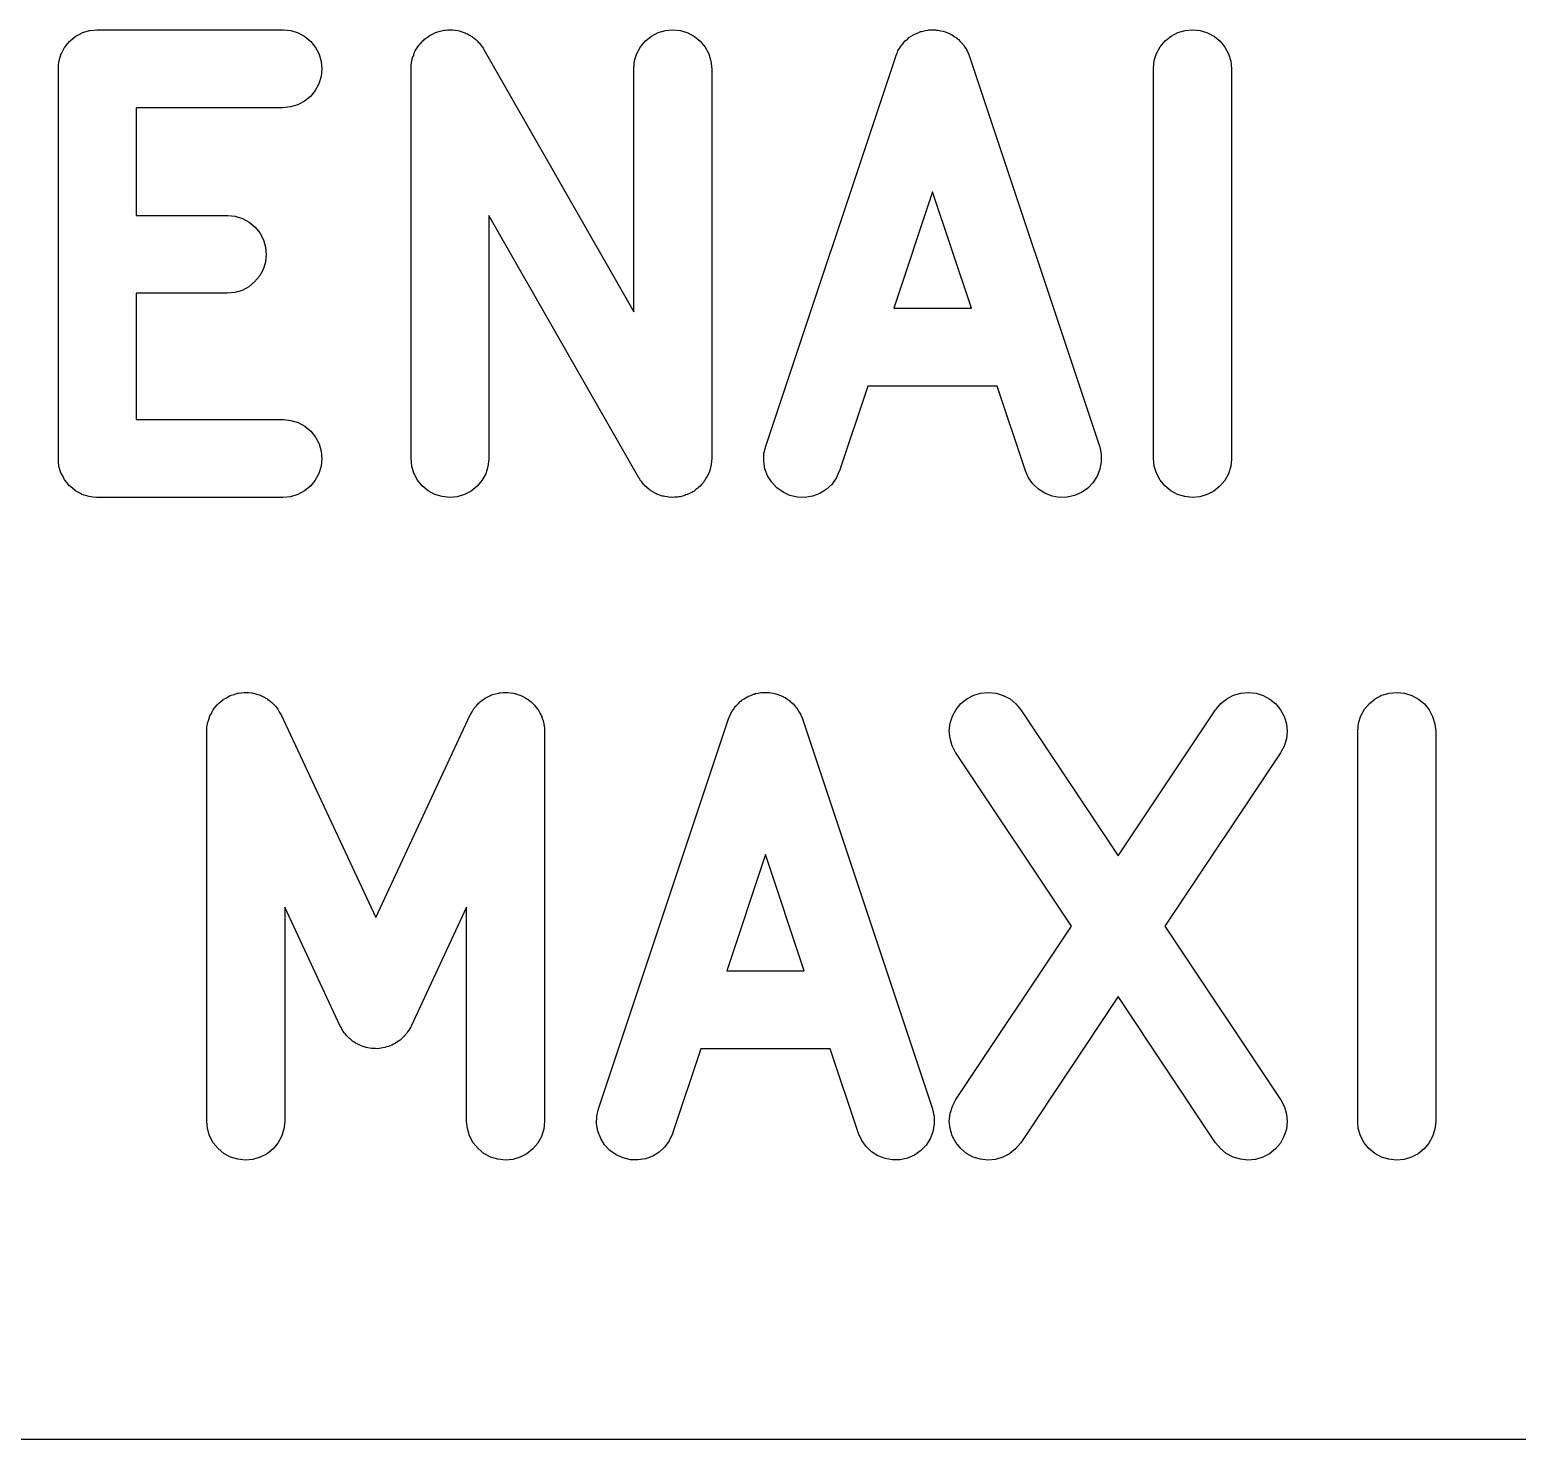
# Model space of a CAD drawing. Extents: x 102 to 177, y -151 to -48.
# Drawn here: x 153.67 to 159.39, y -59.06 to -53.64 of the extents above; entities that cross this region are included whole.
import ezdxf

# ---------------------------------------------------------------- set-up
doc = ezdxf.new("R2010")
doc.units = 0
doc.layers.add('BLACK', color=7, linetype='CONTINUOUS')

msp = doc.modelspace()

# ---------------------------------------------------------------- linework, layer by layer
at = {"layer": 'BLACK', "linetype": 'CONTINUOUS'}
for p, q in [((153.814, -53.693), (153.823, -53.6821)), ((153.823, -53.6818), (153.824, -53.6814)), ((153.823, -53.6821), (153.823, -53.6818)), ((153.824, -53.6814), (153.835, -53.6725)), ((153.835, -53.6725), (153.846, -53.6636)), ((153.846, -53.6631), (153.859, -53.6565)), ((153.846, -53.6634), (153.846, -53.6631)), ((153.846, -53.6636), (153.846, -53.6634)), ((153.859, -53.6565), (153.871, -53.6499)), ((153.871, -53.6499), (153.872, -53.6497)), ((153.872, -53.6495), (153.886, -53.6455)), ((153.872, -53.6497), (153.872, -53.6495)), ((153.886, -53.6455), (153.899, -53.6414)), ((153.899, -53.6414), (153.9, -53.6414)), ((153.9, -53.6412), (153.915, -53.6399)), ((153.9, -53.6414), (153.9, -53.6412)), ((153.915, -53.6399), (153.929, -53.6386)), ((153.929, -53.6386), (154.643, -53.6386)), ((154.643, -53.6386), (154.645, -53.6386)), ((154.645, -53.6386), (154.674, -53.6418)), ((154.674, -53.6418), (154.702, -53.6507)), ((154.702, -53.6507), (154.728, -53.6648)), ((154.728, -53.6648), (154.75, -53.6836)), ((154.75, -53.6836), (154.768, -53.7064)), ((155.175, -53.6888), (155.181, -53.6814)), ((155.181, -53.6814), (155.185, -53.6782)), ((155.185, -53.6782), (155.188, -53.6746)), ((155.188, -53.6746), (155.196, -53.6691)), ((155.196, -53.6691), (155.204, -53.6631)), ((155.204, -53.6631), (155.208, -53.6607)), ((155.208, -53.6607), (155.212, -53.6578)), ((155.212, -53.6578), (155.221, -53.654)), ((155.221, -53.654), (155.23, -53.6495)), ((155.23, -53.6495), (155.234, -53.6481)), ((155.234, -53.6481), (155.239, -53.646)), ((155.239, -53.646), (155.248, -53.6439)), ((155.248, -53.6439), (155.258, -53.6412)), ((155.258, -53.6412), (155.263, -53.6408)), ((155.263, -53.6408), (155.268, -53.6397)), ((155.268, -53.6397), (155.277, -53.6394)), ((155.277, -53.6394), (155.287, -53.6386)), ((155.287, -53.6386), (155.292, -53.6391)), ((155.292, -53.6391), (155.297, -53.639)), ((155.297, -53.639), (155.306, -53.6406)), ((155.306, -53.6406), (155.316, -53.6416)), ((155.316, -53.6416), (155.321, -53.6431)), ((155.321, -53.6431), (155.326, -53.644)), ((155.326, -53.644), (155.335, -53.6475)), ((155.335, -53.6475), (155.344, -53.6503)), ((155.344, -53.6503), (155.348, -53.6527)), ((155.348, -53.6527), (155.353, -53.6545)), ((155.353, -53.6545), (155.361, -53.6596)), ((155.361, -53.6596), (155.37, -53.6642)), ((155.37, -53.6642), (155.373, -53.6674)), ((155.373, -53.6674), (155.378, -53.6701)), ((155.378, -53.6701), (155.385, -53.6767)), ((155.385, -53.6767), (155.392, -53.6829)), ((155.392, -53.6829), (155.395, -53.6868)), ((156.019, -53.7038), (156.038, -53.6814)), ((156.038, -53.6814), (156.061, -53.6631)), ((156.061, -53.6631), (156.087, -53.6495)), ((156.087, -53.6495), (156.115, -53.6412)), ((156.115, -53.6412), (156.144, -53.6386)), ((156.144, -53.6386), (156.173, -53.6416)), ((156.173, -53.6416), (156.201, -53.6503)), ((156.201, -53.6503), (156.227, -53.6642)), ((156.227, -53.6642), (156.249, -53.6829)), ((156.249, -53.6829), (156.268, -53.7056)), ((157.031, -53.6889), (157.038, -53.6819)), ((157.038, -53.6819), (157.046, -53.6744)), ((157.046, -53.6744), (157.049, -53.6719)), ((157.049, -53.6719), (157.052, -53.669)), ((157.052, -53.669), (157.061, -53.6636)), ((157.061, -53.6636), (157.07, -53.6577)), ((157.07, -53.6577), (157.074, -53.656)), ((157.074, -53.656), (157.077, -53.6537)), ((157.077, -53.6537), (157.087, -53.6501)), ((157.087, -53.6501), (157.096, -53.6459)), ((157.096, -53.6459), (157.101, -53.645)), ((157.101, -53.645), (157.105, -53.6435)), ((157.105, -53.6435), (157.115, -53.6419)), ((157.115, -53.6419), (157.125, -53.6396)), ((157.125, -53.6396), (157.129, -53.6395)), ((157.129, -53.6395), (157.134, -53.6389)), ((157.134, -53.6389), (157.144, -53.6392)), ((157.144, -53.6392), (157.154, -53.639)), ((157.154, -53.639), (157.158, -53.6397)), ((157.158, -53.6397), (157.163, -53.6399)), ((157.163, -53.6399), (157.173, -53.6423)), ((157.173, -53.6423), (157.183, -53.6441)), ((157.183, -53.6441), (157.187, -53.6456)), ((157.187, -53.6456), (157.191, -53.6466)), ((157.191, -53.6466), (157.201, -53.6509)), ((157.201, -53.6509), (157.21, -53.6546)), ((157.21, -53.6546), (157.214, -53.6569)), ((157.214, -53.6569), (157.218, -53.6587)), ((157.218, -53.6587), (157.226, -53.6648)), ((157.226, -53.6648), (157.235, -53.6703)), ((157.235, -53.6703), (157.238, -53.6733)), ((157.238, -53.6733), (157.242, -53.6758)), ((157.242, -53.6758), (157.249, -53.6833)), ((157.249, -53.6833), (157.256, -53.6905)), ((158.019, -53.7038), (158.038, -53.6814)), ((158.038, -53.6814), (158.061, -53.6631)), ((158.061, -53.6631), (158.087, -53.6495)), ((158.087, -53.6495), (158.115, -53.6412)), ((158.115, -53.6412), (158.144, -53.6386)), ((158.144, -53.6386), (158.173, -53.6416)), ((158.173, -53.6416), (158.201, -53.6503)), ((158.201, -53.6503), (158.227, -53.6642)), ((158.227, -53.6642), (158.249, -53.6829)), ((158.249, -53.6829), (158.268, -53.7056)), ((153.786, -53.7439), (153.79, -53.7304)), ((153.79, -53.7304), (153.791, -53.73)), ((153.791, -53.7295), (153.797, -53.7171)), ((153.791, -53.73), (153.791, -53.7295)), ((153.797, -53.7171), (153.804, -53.7047)), ((153.804, -53.7047), (153.805, -53.7043)), ((153.805, -53.7038), (153.814, -53.693)), ((153.805, -53.7043), (153.805, -53.7038)), ((154.768, -53.7064), (154.782, -53.7324)), ((154.782, -53.7324), (154.79, -53.7605)), ((155.141, -53.7476), (155.145, -53.7386)), ((155.145, -53.7386), (155.148, -53.7295)), ((155.148, -53.7295), (155.15, -53.7251)), ((155.15, -53.7251), (155.152, -53.7203)), ((155.152, -53.7203), (155.157, -53.7122)), ((155.157, -53.7122), (155.162, -53.7038)), ((155.162, -53.7038), (155.165, -53.7)), ((155.165, -53.7), (155.168, -53.6957)), ((155.168, -53.6957), (155.175, -53.6888)), ((155.395, -53.6868), (155.399, -53.6903)), ((155.399, -53.6903), (155.405, -53.6981)), ((155.405, -53.6981), (155.411, -53.7056)), ((155.411, -53.7056), (155.413, -53.71)), ((155.413, -53.71), (155.416, -53.7141)), ((155.416, -53.7141), (155.993, -54.7237)), ((155.996, -53.7574), (156.005, -53.7295)), ((156.005, -53.7295), (156.019, -53.7038)), ((156.268, -53.7056), (156.282, -53.7314)), ((156.282, -53.7314), (156.29, -53.7594)), ((156.501, -55.2411), (157.001, -53.7411)), ((157.001, -53.7392), (157.006, -53.7298)), ((157.001, -53.7411), (157.001, -53.7392)), ((157.006, -53.7298), (157.009, -53.7201)), ((157.009, -53.7201), (157.012, -53.7165)), ((157.012, -53.7165), (157.014, -53.7126)), ((157.014, -53.7126), (157.02, -53.7042)), ((157.02, -53.7042), (157.025, -53.6955)), ((157.025, -53.6955), (157.028, -53.6924)), ((157.028, -53.6924), (157.031, -53.6889)), ((157.256, -53.6905), (157.259, -53.694)), ((157.259, -53.694), (157.262, -53.6971)), ((157.262, -53.6971), (157.267, -53.7059)), ((157.267, -53.7059), (157.273, -53.7144)), ((157.273, -53.7144), (157.275, -53.7183)), ((157.275, -53.7183), (157.277, -53.722)), ((157.277, -53.722), (157.281, -53.7317)), ((157.281, -53.7317), (157.285, -53.7411)), ((157.285, -53.7411), (157.785, -55.2411)), ((157.996, -53.7574), (158.005, -53.7295)), ((158.005, -53.7295), (158.019, -53.7038)), ((158.268, -53.7056), (158.282, -53.7314)), ((158.282, -53.7314), (158.29, -53.7594)), ((153.779, -53.7865), (153.78, -53.7724)), ((153.779, -53.7875), (153.779, -53.7865)), ((153.779, -53.7876), (153.779, -53.7875)), ((153.779, -53.7875), (153.779, -53.7875)), ((153.779, -53.7886), (153.779, -53.7876)), ((153.779, -55.2886), (153.779, -53.7886)), ((153.78, -53.7724), (153.782, -53.7584)), ((153.782, -53.7574), (153.786, -53.7439)), ((153.782, -53.7579), (153.782, -53.7574)), ((153.782, -53.7584), (153.782, -53.7579)), ((154.79, -53.7605), (154.793, -53.7896)), ((154.793, -53.7896), (154.79, -53.8187)), ((155.136, -53.7764), (155.138, -53.7669)), ((155.136, -53.7815), (155.136, -53.7764)), ((155.136, -53.7865), (155.136, -53.7815)), ((155.136, -53.7886), (155.136, -53.7865)), ((155.136, -55.2886), (155.136, -53.7886)), ((155.138, -53.7669), (155.139, -53.7574)), ((155.139, -53.7574), (155.141, -53.7526)), ((155.141, -53.7526), (155.141, -53.7476)), ((155.993, -53.7865), (155.996, -53.7574)), ((155.993, -53.7886), (155.993, -53.7865)), ((155.993, -54.7237), (155.993, -53.7886)), ((156.29, -53.7594), (156.293, -53.7886)), ((156.293, -53.7886), (156.293, -55.2886)), ((157.993, -53.7865), (157.996, -53.7574)), ((157.993, -53.7886), (157.993, -53.7865)), ((157.993, -55.2886), (157.993, -53.7886)), ((158.29, -53.7594), (158.293, -53.7886)), ((158.293, -53.7886), (158.293, -55.2886)), ((154.781, -53.8467), (154.767, -53.8725)), ((154.79, -53.8187), (154.781, -53.8467)), ((154.726, -53.9135), (154.7, -53.9273)), ((154.749, -53.895), (154.726, -53.9135)), ((154.767, -53.8725), (154.749, -53.895)), ((154.643, -53.9386), (154.079, -53.9386)), ((154.079, -53.9386), (154.079, -54.3529)), ((154.672, -53.9357), (154.643, -53.9386)), ((154.7, -53.9273), (154.672, -53.9357)), ((157.143, -54.2629), (156.994, -54.71)), ((157.292, -54.71), (157.143, -54.2629)), ((154.079, -54.3529), (154.429, -54.3529)), ((154.429, -54.3529), (154.431, -54.3529)), ((154.431, -54.3529), (154.46, -54.3561)), ((154.46, -54.3561), (154.488, -54.365)), ((154.488, -54.365), (154.513, -54.3791)), ((156.013, -55.363), (155.436, -54.3534)), ((155.436, -54.3534), (155.436, -55.2886)), ((154.513, -54.3791), (154.536, -54.3979)), ((154.536, -54.3979), (154.554, -54.4207)), ((154.554, -54.4207), (154.568, -54.4467)), ((154.568, -54.4467), (154.576, -54.4748)), ((154.576, -54.4748), (154.579, -54.5039)), ((154.576, -54.533), (154.567, -54.561)), ((154.579, -54.5039), (154.576, -54.533)), ((154.553, -54.5867), (154.534, -54.6093)), ((154.567, -54.561), (154.553, -54.5867)), ((154.429, -54.6529), (154.079, -54.6529)), ((154.079, -54.6529), (154.079, -55.1386)), ((154.458, -54.65), (154.429, -54.6529)), ((154.486, -54.6415), (154.458, -54.65)), ((154.512, -54.6278), (154.486, -54.6415)), ((154.534, -54.6093), (154.512, -54.6278)), ((156.994, -54.71), (157.292, -54.71)), ((156.894, -55.01), (156.785, -55.336)), ((157.392, -55.01), (156.894, -55.01)), ((157.501, -55.336), (157.392, -55.01)), ((154.079, -55.1386), (154.643, -55.1386)), ((154.643, -55.1386), (154.645, -55.1386)), ((154.645, -55.1386), (154.674, -55.1418)), ((154.674, -55.1418), (154.702, -55.1507)), ((154.702, -55.1507), (154.728, -55.1648)), ((154.728, -55.1648), (154.75, -55.1836)), ((154.75, -55.1836), (154.768, -55.2064)), ((154.768, -55.2064), (154.782, -55.2324)), ((153.78, -55.3026), (153.779, -55.2886)), ((154.782, -55.2324), (154.79, -55.2605)), ((154.79, -55.2605), (154.793, -55.2896)), ((155.139, -55.3177), (155.136, -55.2886)), ((155.436, -55.2886), (155.436, -55.2907)), ((156.293, -55.2886), (156.293, -55.2907)), ((156.493, -55.2989), (156.494, -55.2697)), ((156.494, -55.2697), (156.501, -55.2411)), ((157.785, -55.2411), (157.786, -55.2431)), ((157.786, -55.2431), (157.792, -55.2718)), ((157.792, -55.2718), (157.792, -55.301)), ((157.996, -55.3177), (157.993, -55.2886)), ((158.293, -55.2886), (158.293, -55.2907)), ((153.781, -55.3167), (153.78, -55.3026)), ((153.781, -55.3172), (153.781, -55.3167)), ((153.781, -55.3177), (153.781, -55.3172)), ((153.785, -55.3312), (153.781, -55.3177)), ((153.789, -55.3448), (153.785, -55.3312)), ((153.79, -55.3452), (153.789, -55.3448)), ((153.79, -55.3457), (153.79, -55.3452)), ((153.797, -55.3582), (153.79, -55.3457)), ((154.79, -55.3187), (154.781, -55.3467)), ((154.793, -55.2896), (154.79, -55.3187)), ((155.147, -55.3457), (155.139, -55.3177)), ((155.161, -55.3716), (155.147, -55.3457)), ((155.432, -55.3198), (155.424, -55.3477)), ((155.436, -55.2907), (155.432, -55.3198)), ((156.284, -55.3385), (156.281, -55.3477)), ((156.287, -55.3296), (156.284, -55.3385)), ((156.288, -55.3246), (156.287, -55.3296)), ((156.29, -55.3198), (156.288, -55.3246)), ((156.291, -55.3102), (156.29, -55.3198)), ((156.292, -55.3007), (156.291, -55.3102)), ((156.293, -55.2907), (156.292, -55.2957)), ((156.292, -55.2957), (156.292, -55.3007)), ((156.498, -55.3278), (156.493, -55.2989)), ((156.508, -55.3552), (156.498, -55.3278)), ((156.784, -55.338), (156.772, -55.3646)), ((156.785, -55.336), (156.784, -55.338)), ((157.512, -55.3627), (157.501, -55.336)), ((157.787, -55.3298), (157.776, -55.3571)), ((157.792, -55.301), (157.787, -55.3298)), ((158.004, -55.3457), (157.996, -55.3177)), ((158.018, -55.3716), (158.004, -55.3457)), ((158.29, -55.3198), (158.281, -55.3477)), ((158.293, -55.2907), (158.29, -55.3198)), ((153.803, -55.3707), (153.797, -55.3582)), ((153.803, -55.3711), (153.803, -55.3707)), ((153.804, -55.3716), (153.803, -55.3711)), ((153.813, -55.3825), (153.804, -55.3716)), ((153.821, -55.3935), (153.813, -55.3825)), ((153.822, -55.3939), (153.821, -55.3935)), ((153.822, -55.3943), (153.822, -55.3939)), ((153.833, -55.4033), (153.822, -55.3943)), ((153.844, -55.4123), (153.833, -55.4033)), ((154.749, -55.395), (154.726, -55.4135)), ((154.767, -55.3725), (154.749, -55.395)), ((154.781, -55.3467), (154.767, -55.3725)), ((155.179, -55.3943), (155.161, -55.3716)), ((155.202, -55.4129), (155.179, -55.3943)), ((155.391, -55.3957), (155.368, -55.4141)), ((155.409, -55.3733), (155.391, -55.3957)), ((155.424, -55.3477), (155.409, -55.3733)), ((156.016, -55.3671), (156.013, -55.363)), ((156.018, -55.3716), (156.016, -55.3671)), ((156.024, -55.379), (156.018, -55.3716)), ((156.03, -55.3869), (156.024, -55.379)), ((156.033, -55.3903), (156.03, -55.3869)), ((156.036, -55.3943), (156.033, -55.3903)), ((156.044, -55.4004), (156.036, -55.3943)), ((156.051, -55.407), (156.044, -55.4004)), ((156.24, -55.4026), (156.232, -55.4081)), ((156.244, -55.3989), (156.24, -55.4026)), ((156.248, -55.3957), (156.244, -55.3989)), ((156.254, -55.3884), (156.248, -55.3957)), ((156.261, -55.3814), (156.254, -55.3884)), ((156.263, -55.3772), (156.261, -55.3814)), ((156.267, -55.3733), (156.263, -55.3772)), ((156.271, -55.3649), (156.267, -55.3733)), ((156.276, -55.3568), (156.271, -55.3649)), ((156.278, -55.3521), (156.276, -55.3568)), ((156.281, -55.3477), (156.278, -55.3521)), ((156.524, -55.38), (156.508, -55.3552)), ((156.544, -55.4014), (156.524, -55.38)), ((156.568, -55.4184), (156.544, -55.4014)), ((156.755, -55.3882), (156.733, -55.4081)), ((156.772, -55.3646), (156.755, -55.3882)), ((157.529, -55.3867), (157.512, -55.3627)), ((157.551, -55.4068), (157.529, -55.3867)), ((157.74, -55.4027), (157.716, -55.4195)), ((157.76, -55.3817), (157.74, -55.4027)), ((157.776, -55.3571), (157.76, -55.3817)), ((158.036, -55.3943), (158.018, -55.3716)), ((158.059, -55.4129), (158.036, -55.3943)), ((158.248, -55.3957), (158.225, -55.4141)), ((158.267, -55.3733), (158.248, -55.3957)), ((158.281, -55.3477), (158.267, -55.3733)), ((153.844, -55.4126), (153.844, -55.4123)), ((153.845, -55.4129), (153.844, -55.4126)), ((153.857, -55.4196), (153.845, -55.4129)), ((153.869, -55.4264), (153.857, -55.4196)), ((153.87, -55.4266), (153.869, -55.4264)), ((153.87, -55.4268), (153.87, -55.4266)), ((153.884, -55.431), (153.87, -55.4268)), ((153.897, -55.4353), (153.884, -55.431)), ((153.898, -55.4354), (153.897, -55.4353)), ((153.898, -55.4355), (153.898, -55.4354)), ((153.912, -55.437), (153.898, -55.4355)), ((153.926, -55.4386), (153.912, -55.437)), ((153.927, -55.4386), (153.926, -55.4386)), ((153.928, -55.4386), (153.927, -55.4386)), ((153.929, -55.4386), (153.928, -55.4386)), ((153.928, -55.4386), (153.928, -55.4386)), ((154.643, -55.4386), (153.929, -55.4386)), ((154.672, -55.4357), (154.643, -55.4386)), ((154.7, -55.4273), (154.672, -55.4357)), ((154.726, -55.4135), (154.7, -55.4273)), ((155.228, -55.4268), (155.202, -55.4129)), ((155.256, -55.4355), (155.228, -55.4268)), ((155.285, -55.4386), (155.256, -55.4355)), ((155.314, -55.4359), (155.285, -55.4386)), ((155.342, -55.4276), (155.314, -55.4359)), ((155.368, -55.4141), (155.342, -55.4276)), ((156.055, -55.4097), (156.051, -55.407)), ((156.059, -55.4129), (156.055, -55.4097)), ((156.067, -55.4175), (156.059, -55.4129)), ((156.076, -55.4226), (156.067, -55.4175)), ((156.08, -55.4244), (156.076, -55.4226)), ((156.085, -55.4268), (156.08, -55.4244)), ((156.094, -55.4297), (156.085, -55.4268)), ((156.103, -55.4331), (156.094, -55.4297)), ((156.108, -55.434), (156.103, -55.4331)), ((156.113, -55.4355), (156.108, -55.434)), ((156.122, -55.4365), (156.113, -55.4355)), ((156.132, -55.4382), (156.122, -55.4365)), ((156.137, -55.438), (156.132, -55.4382)), ((156.142, -55.4386), (156.137, -55.438)), ((156.151, -55.4377), (156.142, -55.4386)), ((156.161, -55.4375), (156.151, -55.4377)), ((156.166, -55.4364), (156.161, -55.4375)), ((156.171, -55.4359), (156.166, -55.4364)), ((156.18, -55.4332), (156.171, -55.4359)), ((156.19, -55.4311), (156.18, -55.4332)), ((156.194, -55.4291), (156.19, -55.4311)), ((156.199, -55.4276), (156.194, -55.4291)), ((156.208, -55.4232), (156.199, -55.4276)), ((156.216, -55.4193), (156.208, -55.4232)), ((156.221, -55.4164), (156.216, -55.4193)), ((156.225, -55.4141), (156.221, -55.4164)), ((156.232, -55.4081), (156.225, -55.4141)), ((156.594, -55.4305), (156.568, -55.4184)), ((156.623, -55.4372), (156.594, -55.4305)), ((156.652, -55.4383), (156.623, -55.4372)), ((156.681, -55.4336), (156.652, -55.4383)), ((156.709, -55.4234), (156.681, -55.4336)), ((156.733, -55.4081), (156.709, -55.4234)), ((157.575, -55.4225), (157.551, -55.4068)), ((157.603, -55.4331), (157.575, -55.4225)), ((157.631, -55.4381), (157.603, -55.4331)), ((157.661, -55.4375), (157.631, -55.4381)), ((157.689, -55.4312), (157.661, -55.4375)), ((157.716, -55.4195), (157.689, -55.4312)), ((158.085, -55.4268), (158.059, -55.4129)), ((158.113, -55.4355), (158.085, -55.4268)), ((158.142, -55.4386), (158.113, -55.4355)), ((158.171, -55.4359), (158.142, -55.4386)), ((158.199, -55.4276), (158.171, -55.4359)), ((158.225, -55.4141), (158.199, -55.4276)), ((154.428, -56.2079), (154.438, -56.2022)), ((154.438, -56.2022), (154.441, -56.2011)), ((154.441, -56.2011), (154.444, -56.1995)), ((154.444, -56.1995), (154.455, -56.1963)), ((154.455, -56.1963), (154.465, -56.1927)), ((154.465, -56.1927), (154.469, -56.1922)), ((154.469, -56.1922), (154.472, -56.1912)), ((154.472, -56.1912), (154.483, -56.1902)), ((154.483, -56.1902), (154.494, -56.1887)), ((154.494, -56.1887), (154.498, -56.1889)), ((154.498, -56.1889), (154.501, -56.1886)), ((154.501, -56.1886), (154.512, -56.1897)), ((154.512, -56.1897), (154.523, -56.1904)), ((154.523, -56.1904), (154.527, -56.1913)), ((154.527, -56.1913), (154.53, -56.1916)), ((154.53, -56.1916), (154.541, -56.195)), ((154.541, -56.195), (154.552, -56.1978)), ((154.552, -56.1978), (154.555, -56.1993)), ((154.555, -56.1993), (154.558, -56.2003)), ((154.558, -56.2003), (154.568, -56.2056)), ((155.424, -56.2094), (155.434, -56.2047)), ((155.434, -56.2047), (155.444, -56.1995)), ((155.444, -56.1995), (155.447, -56.1985)), ((155.447, -56.1985), (155.45, -56.1971)), ((155.45, -56.1971), (155.461, -56.1944)), ((155.461, -56.1944), (155.472, -56.1912)), ((155.472, -56.1912), (155.475, -56.1909)), ((155.475, -56.1909), (155.479, -56.1901)), ((155.479, -56.1901), (155.49, -56.1896)), ((155.49, -56.1896), (155.501, -56.1886)), ((155.501, -56.1886), (155.504, -56.1889)), ((155.504, -56.1889), (155.508, -56.1888)), ((155.508, -56.1888), (155.519, -56.1905)), ((155.519, -56.1905), (155.53, -56.1916)), ((155.53, -56.1916), (155.533, -56.1927)), ((155.533, -56.1927), (155.537, -56.1932)), ((155.537, -56.1932), (155.547, -56.197)), ((155.547, -56.197), (155.558, -56.2003)), ((155.558, -56.2003), (155.561, -56.2019)), ((155.561, -56.2019), (155.564, -56.2031)), ((155.564, -56.2031), (155.574, -56.2089)), ((156.431, -56.206), (156.434, -56.2037)), ((156.434, -56.2037), (156.444, -56.2001)), ((156.444, -56.2001), (156.454, -56.1959)), ((156.454, -56.1959), (156.458, -56.195)), ((156.458, -56.195), (156.462, -56.1935)), ((156.462, -56.1935), (156.472, -56.1919)), ((156.472, -56.1919), (156.482, -56.1896)), ((156.482, -56.1896), (156.486, -56.1895)), ((156.486, -56.1895), (156.491, -56.1889)), ((156.491, -56.1889), (156.501, -56.1892)), ((156.501, -56.1892), (156.511, -56.189)), ((156.511, -56.189), (156.516, -56.1897)), ((156.516, -56.1897), (156.52, -56.1899)), ((156.52, -56.1899), (156.53, -56.1923)), ((156.53, -56.1923), (156.54, -56.1941)), ((156.54, -56.1941), (156.544, -56.1956)), ((156.544, -56.1956), (156.548, -56.1966)), ((156.548, -56.1966), (156.558, -56.2009)), ((156.558, -56.2009), (156.568, -56.2046)), ((156.568, -56.2046), (156.571, -56.2069)), ((157.275, -56.2132), (157.301, -56.1996)), ((157.301, -56.1996), (157.329, -56.1913)), ((157.329, -56.1913), (157.358, -56.1886)), ((157.358, -56.1886), (157.387, -56.1916)), ((157.387, -56.1916), (157.415, -56.2002)), ((157.415, -56.2002), (157.441, -56.2141)), ((158.275, -56.2129), (158.301, -56.1994)), ((158.301, -56.1994), (158.329, -56.1912)), ((158.329, -56.1912), (158.358, -56.1886)), ((158.358, -56.1886), (158.388, -56.1917)), ((158.388, -56.1917), (158.415, -56.2004)), ((158.415, -56.2004), (158.441, -56.2143)), ((158.846, -56.2131), (158.872, -56.1995)), ((158.872, -56.1995), (158.9, -56.1912)), ((158.9, -56.1912), (158.93, -56.1886)), ((158.93, -56.1886), (158.959, -56.1916)), ((158.959, -56.1916), (158.987, -56.2003)), ((158.987, -56.2003), (159.012, -56.2142)), ((154.368, -56.2696), (154.372, -56.2596)), ((154.372, -56.2596), (154.375, -56.2568)), ((154.375, -56.2568), (154.376, -56.2538)), ((154.376, -56.2538), (154.383, -56.2452)), ((154.383, -56.2452), (154.39, -56.2363)), ((154.39, -56.2363), (154.393, -56.234)), ((154.393, -56.234), (154.395, -56.2314)), ((154.395, -56.2314), (154.404, -56.2244)), ((154.404, -56.2244), (154.412, -56.2169)), ((154.412, -56.2169), (154.415, -56.2152)), ((154.415, -56.2152), (154.418, -56.2131)), ((154.418, -56.2131), (154.428, -56.2079)), ((154.568, -56.2056), (154.578, -56.2105)), ((154.578, -56.2105), (154.581, -56.2126)), ((154.581, -56.2126), (154.584, -56.2142)), ((154.584, -56.2142), (154.593, -56.2214)), ((154.593, -56.2214), (154.601, -56.2281)), ((154.601, -56.2281), (154.604, -56.2307)), ((154.604, -56.2307), (154.606, -56.2329)), ((154.606, -56.2329), (154.614, -56.2416)), ((154.614, -56.2416), (154.621, -56.2499)), ((154.621, -56.2499), (154.623, -56.2529)), ((154.623, -56.2529), (154.625, -56.2556)), ((154.625, -56.2556), (154.63, -56.2655)), ((155.371, -56.2637), (155.376, -56.2538)), ((155.376, -56.2538), (155.378, -56.2512)), ((155.378, -56.2512), (155.38, -56.2483)), ((155.38, -56.2483), (155.388, -56.24)), ((155.388, -56.24), (155.395, -56.2314)), ((155.395, -56.2314), (155.398, -56.2292)), ((155.398, -56.2292), (155.4, -56.2267)), ((155.4, -56.2267), (155.409, -56.2201)), ((155.409, -56.2201), (155.418, -56.2131)), ((155.418, -56.2131), (155.421, -56.2115)), ((155.421, -56.2115), (155.424, -56.2094)), ((155.574, -56.2089), (155.584, -56.2142)), ((155.584, -56.2142), (155.587, -56.2164)), ((155.587, -56.2164), (155.589, -56.2182)), ((155.589, -56.2182), (155.598, -56.2257)), ((155.598, -56.2257), (155.606, -56.2329)), ((155.606, -56.2329), (155.609, -56.2355)), ((155.609, -56.2355), (155.611, -56.2378)), ((155.611, -56.2378), (155.618, -56.2469)), ((155.618, -56.2469), (155.625, -56.2556)), ((155.625, -56.2556), (155.627, -56.2586)), ((155.627, -56.2586), (155.629, -56.2614)), ((155.629, -56.2614), (155.633, -56.2715)), ((156.371, -56.2626), (156.377, -56.2542)), ((156.377, -56.2542), (156.382, -56.2455)), ((156.382, -56.2455), (156.385, -56.2424)), ((156.385, -56.2424), (156.388, -56.2389)), ((156.388, -56.2389), (156.396, -56.2319)), ((156.396, -56.2319), (156.403, -56.2244)), ((156.403, -56.2244), (156.406, -56.2219)), ((156.406, -56.2219), (156.409, -56.219)), ((156.409, -56.219), (156.418, -56.2136)), ((156.418, -56.2136), (156.427, -56.2077)), ((156.427, -56.2077), (156.431, -56.206)), ((156.571, -56.2069), (156.575, -56.2087)), ((156.575, -56.2087), (156.584, -56.2148)), ((156.584, -56.2148), (156.592, -56.2203)), ((156.592, -56.2203), (156.595, -56.2233)), ((156.595, -56.2233), (156.599, -56.2258)), ((156.599, -56.2258), (156.606, -56.2333)), ((156.606, -56.2333), (156.613, -56.2405)), ((156.613, -56.2405), (156.616, -56.244)), ((156.616, -56.244), (156.619, -56.2471)), ((156.619, -56.2471), (156.624, -56.2559)), ((156.624, -56.2559), (156.63, -56.2644)), ((157.219, -56.2797), (157.233, -56.254)), ((157.233, -56.254), (157.252, -56.2316)), ((157.252, -56.2316), (157.275, -56.2132)), ((157.441, -56.2141), (157.463, -56.2327)), ((157.463, -56.2327), (157.482, -56.2554)), ((157.482, -56.2554), (157.857, -56.8182)), ((157.857, -56.8182), (158.232, -56.2554)), ((158.232, -56.2554), (158.234, -56.2536)), ((158.234, -56.2536), (158.252, -56.2312)), ((158.252, -56.2312), (158.275, -56.2129)), ((158.441, -56.2143), (158.464, -56.233)), ((158.464, -56.233), (158.482, -56.2558)), ((158.482, -56.2558), (158.496, -56.2816)), ((158.791, -56.2795), (158.805, -56.2538)), ((158.805, -56.2538), (158.824, -56.2314)), ((158.824, -56.2314), (158.846, -56.2131)), ((159.012, -56.2142), (159.035, -56.2329)), ((159.035, -56.2329), (159.054, -56.2556)), ((159.054, -56.2556), (159.067, -56.2814)), ((154.351, -56.3253), (154.352, -56.3141)), ((154.352, -56.3141), (154.353, -56.3108)), ((154.353, -56.3074), (154.357, -56.2967)), ((154.353, -56.3108), (154.353, -56.3074)), ((154.357, -56.2967), (154.36, -56.2858)), ((154.36, -56.2858), (154.361, -56.2827)), ((154.361, -56.2827), (154.362, -56.2795)), ((154.362, -56.2795), (154.368, -56.2696)), ((154.63, -56.2655), (154.636, -56.2751)), ((154.636, -56.2751), (155, -57.0553)), ((155, -57.0553), (155.364, -56.2751)), ((155.364, -56.2751), (155.365, -56.2732)), ((155.365, -56.2732), (155.371, -56.2637)), ((155.633, -56.2715), (155.639, -56.2814)), ((155.639, -56.2814), (155.64, -56.2847)), ((155.64, -56.2847), (155.641, -56.2878)), ((155.641, -56.2878), (155.644, -56.2987)), ((155.644, -56.2987), (155.647, -56.3094)), ((155.647, -56.3094), (155.647, -56.3129)), ((155.647, -56.3129), (155.648, -56.3162)), ((155.648, -56.3162), (155.649, -56.3274)), ((155.858, -57.7911), (156.358, -56.2911)), ((156.358, -56.2892), (156.363, -56.2798)), ((156.358, -56.2911), (156.358, -56.2892)), ((156.363, -56.2798), (156.367, -56.2701)), ((156.367, -56.2701), (156.369, -56.2665)), ((156.369, -56.2665), (156.371, -56.2626)), ((156.63, -56.2644), (156.632, -56.2683)), ((156.632, -56.2683), (156.634, -56.272)), ((156.634, -56.272), (156.638, -56.2817)), ((156.638, -56.2817), (156.642, -56.2911)), ((156.642, -56.2911), (157.142, -57.7911)), ((157.207, -56.3367), (157.21, -56.3076)), ((157.21, -56.3076), (157.219, -56.2797)), ((158.496, -56.2816), (158.504, -56.3097)), ((158.504, -56.3097), (158.507, -56.3388)), ((158.779, -56.3365), (158.782, -56.3074)), ((158.782, -56.3074), (158.791, -56.2795)), ((159.067, -56.2814), (159.076, -56.3094)), ((159.076, -56.3094), (159.079, -56.3386)), ((154.35, -56.3365), (154.351, -56.3253)), ((154.35, -56.3386), (154.35, -56.3365)), ((154.35, -57.8386), (154.35, -56.3386)), ((155.649, -56.3274), (155.65, -56.3386)), ((155.65, -56.3386), (155.65, -57.8386)), ((157.21, -56.3659), (157.207, -56.3367)), ((157.218, -56.394), (157.21, -56.3659)), ((158.504, -56.3679), (158.496, -56.3959)), ((158.507, -56.3388), (158.504, -56.3679)), ((158.779, -56.3386), (158.779, -56.3365)), ((158.779, -57.8386), (158.779, -56.3386)), ((159.079, -56.3386), (159.079, -57.8386)), ((157.231, -56.42), (157.218, -56.394)), ((157.232, -56.4218), (157.231, -56.42)), ((157.677, -57.0886), (157.232, -56.4218)), ((158.482, -56.4218), (158.037, -57.0886)), ((158.496, -56.3959), (158.482, -56.4218)), ((156.5, -56.8129), (156.351, -57.26)), ((156.649, -57.26), (156.5, -56.8129)), ((154.864, -57.4734), (154.65, -57.0147)), ((154.65, -57.0147), (154.65, -57.8386)), ((155.35, -57.0147), (155.136, -57.4734)), ((155.35, -57.8386), (155.35, -57.0147)), ((157.232, -57.7554), (157.677, -57.0886)), ((158.037, -57.0886), (158.482, -57.7554)), ((156.351, -57.26), (156.649, -57.26)), ((157.857, -57.359), (157.482, -57.9218)), ((158.232, -57.9218), (157.857, -57.359)), ((154.868, -57.4802), (154.864, -57.4734)), ((154.871, -57.4872), (154.868, -57.4802)), ((154.875, -57.4927), (154.871, -57.4872)), ((154.879, -57.4986), (154.875, -57.4927)), ((154.884, -57.5045), (154.879, -57.4986)), ((154.889, -57.5107), (154.884, -57.5045)), ((154.894, -57.5153), (154.889, -57.5107)), ((154.899, -57.5204), (154.894, -57.5153)), ((154.905, -57.5251), (154.899, -57.5204)), ((155.105, -57.5168), (155.1, -57.5219)), ((155.11, -57.5123), (155.105, -57.5168)), ((155.114, -57.506), (155.11, -57.5123)), ((155.12, -57.5003), (155.114, -57.506)), ((155.123, -57.4945), (155.12, -57.5003)), ((155.128, -57.489), (155.123, -57.4945)), ((155.131, -57.482), (155.128, -57.489)), ((155.135, -57.4753), (155.131, -57.482)), ((155.136, -57.4734), (155.135, -57.4753)), ((154.911, -57.5304), (154.905, -57.5251)), ((154.916, -57.5339), (154.911, -57.5304)), ((154.922, -57.5381), (154.916, -57.5339)), ((154.929, -57.5415), (154.922, -57.5381)), ((154.936, -57.5455), (154.929, -57.5415)), ((154.942, -57.5478), (154.936, -57.5455)), ((154.948, -57.5508), (154.942, -57.5478)), ((154.956, -57.5528), (154.948, -57.5508)), ((154.963, -57.5554), (154.956, -57.5528)), ((154.97, -57.5564), (154.963, -57.5554)), ((154.977, -57.5582), (154.97, -57.5564)), ((154.984, -57.5586), (154.977, -57.5582)), ((154.992, -57.5598), (154.984, -57.5586)), ((154.999, -57.5595), (154.992, -57.5598)), ((155.006, -57.5599), (154.999, -57.5595)), ((155.014, -57.5588), (155.006, -57.5599)), ((155.021, -57.5585), (155.014, -57.5588)), ((155.028, -57.5568), (155.021, -57.5585)), ((155.035, -57.5559), (155.028, -57.5568)), ((155.042, -57.5534), (155.035, -57.5559)), ((155.05, -57.5515), (155.042, -57.5534)), ((155.056, -57.5486), (155.05, -57.5515)), ((155.062, -57.5464), (155.056, -57.5486)), ((155.069, -57.5424), (155.062, -57.5464)), ((155.076, -57.5391), (155.069, -57.5424)), ((155.082, -57.5351), (155.076, -57.5391)), ((155.088, -57.5316), (155.082, -57.5351)), ((155.094, -57.5265), (155.088, -57.5316)), ((155.1, -57.5219), (155.094, -57.5265)), ((156.251, -57.56), (156.142, -57.886)), ((156.749, -57.56), (156.251, -57.56)), ((156.858, -57.886), (156.749, -57.56)), ((155.851, -57.8197), (155.858, -57.7911)), ((157.142, -57.7911), (157.143, -57.7931)), ((157.143, -57.7931), (157.149, -57.8218)), ((157.21, -57.8092), (157.219, -57.7812)), ((157.219, -57.7812), (157.232, -57.7554)), ((158.482, -57.7554), (158.483, -57.7571)), ((158.483, -57.7571), (158.497, -57.7831)), ((158.497, -57.7831), (158.505, -57.8113)), ((154.353, -57.8677), (154.35, -57.8386)), ((154.65, -57.8407), (154.647, -57.8698)), ((154.65, -57.8386), (154.65, -57.8407)), ((155.353, -57.8677), (155.35, -57.8386)), ((155.65, -57.8407), (155.647, -57.8698)), ((155.65, -57.8386), (155.65, -57.8407)), ((155.85, -57.8489), (155.851, -57.8197)), ((155.855, -57.8778), (155.85, -57.8489)), ((157.149, -57.851), (157.144, -57.8798)), ((157.149, -57.8218), (157.149, -57.851)), ((157.207, -57.8383), (157.21, -57.8092)), ((157.21, -57.8675), (157.207, -57.8383)), ((158.507, -57.8404), (158.504, -57.8695)), ((158.505, -57.8113), (158.507, -57.8404)), ((158.781, -57.8677), (158.779, -57.8386)), ((159.079, -57.8407), (159.075, -57.8698)), ((159.079, -57.8386), (159.079, -57.8407)), ((154.361, -57.8957), (154.353, -57.8677)), ((154.375, -57.9216), (154.361, -57.8957)), ((154.394, -57.9443), (154.375, -57.9216)), ((154.638, -57.8977), (154.624, -57.9233)), ((154.647, -57.8698), (154.638, -57.8977)), ((155.361, -57.8957), (155.353, -57.8677)), ((155.375, -57.9216), (155.361, -57.8957)), ((155.394, -57.9443), (155.375, -57.9216)), ((155.638, -57.8977), (155.624, -57.9233)), ((155.647, -57.8698), (155.638, -57.8977)), ((155.866, -57.9052), (155.855, -57.8778)), ((155.881, -57.93), (155.866, -57.9052)), ((156.129, -57.9146), (156.112, -57.9382)), ((156.142, -57.888), (156.129, -57.9146)), ((156.142, -57.886), (156.142, -57.888)), ((156.87, -57.9127), (156.858, -57.886)), ((156.887, -57.9367), (156.87, -57.9127)), ((157.133, -57.9071), (157.118, -57.9317)), ((157.144, -57.8798), (157.133, -57.9071)), ((157.218, -57.8955), (157.21, -57.8675)), ((157.232, -57.9214), (157.218, -57.8955)), ((157.251, -57.9441), (157.232, -57.9214)), ((157.482, -57.9218), (157.481, -57.9235)), ((158.251, -57.9444), (158.232, -57.9218)), ((158.495, -57.8974), (158.481, -57.9231)), ((158.504, -57.8695), (158.495, -57.8974)), ((158.79, -57.8957), (158.781, -57.8677)), ((158.804, -57.9216), (158.79, -57.8957)), ((158.822, -57.9443), (158.804, -57.9216)), ((159.066, -57.8977), (159.052, -57.9233)), ((159.075, -57.8698), (159.066, -57.8977)), ((154.416, -57.9629), (154.394, -57.9443)), ((154.442, -57.9768), (154.416, -57.9629)), ((154.47, -57.9855), (154.442, -57.9768)), ((154.556, -57.9776), (154.528, -57.9859)), ((154.582, -57.9641), (154.556, -57.9776)), ((154.605, -57.9457), (154.582, -57.9641)), ((154.624, -57.9233), (154.605, -57.9457)), ((155.416, -57.9629), (155.394, -57.9443)), ((155.442, -57.9768), (155.416, -57.9629)), ((155.47, -57.9855), (155.442, -57.9768)), ((155.556, -57.9776), (155.528, -57.9859)), ((155.582, -57.9641), (155.556, -57.9776)), ((155.605, -57.9457), (155.582, -57.9641)), ((155.624, -57.9233), (155.605, -57.9457)), ((155.901, -57.9514), (155.881, -57.93)), ((155.925, -57.9684), (155.901, -57.9514)), ((155.952, -57.9805), (155.925, -57.9684)), ((156.066, -57.9734), (156.038, -57.9836)), ((156.091, -57.9581), (156.066, -57.9734)), ((156.112, -57.9382), (156.091, -57.9581)), ((156.908, -57.9568), (156.887, -57.9367)), ((156.932, -57.9725), (156.908, -57.9568)), ((156.96, -57.9831), (156.932, -57.9725)), ((157.073, -57.9695), (157.046, -57.9812)), ((157.097, -57.9527), (157.073, -57.9695)), ((157.118, -57.9317), (157.097, -57.9527)), ((157.273, -57.9628), (157.251, -57.9441)), ((157.299, -57.9768), (157.273, -57.9628)), ((157.327, -57.9855), (157.299, -57.9768)), ((157.413, -57.9777), (157.385, -57.986)), ((157.439, -57.9642), (157.413, -57.9777)), ((157.462, -57.9459), (157.439, -57.9642)), ((157.481, -57.9235), (157.462, -57.9459)), ((158.273, -57.9631), (158.251, -57.9444)), ((158.299, -57.9769), (158.273, -57.9631)), ((158.327, -57.9856), (158.299, -57.9769)), ((158.414, -57.9776), (158.385, -57.9859)), ((158.439, -57.964), (158.414, -57.9776)), ((158.462, -57.9456), (158.439, -57.964)), ((158.481, -57.9231), (158.462, -57.9456)), ((158.845, -57.9629), (158.822, -57.9443)), ((158.87, -57.9768), (158.845, -57.9629)), ((158.898, -57.9855), (158.87, -57.9768)), ((158.985, -57.9776), (158.957, -57.9859)), ((159.011, -57.9641), (158.985, -57.9776)), ((159.034, -57.9457), (159.011, -57.9641)), ((159.052, -57.9233), (159.034, -57.9457)), ((154.499, -57.9886), (154.47, -57.9855)), ((154.528, -57.9859), (154.499, -57.9886)), ((155.499, -57.9886), (155.47, -57.9855)), ((155.528, -57.9859), (155.499, -57.9886)), ((155.98, -57.9872), (155.952, -57.9805)), ((156.009, -57.9883), (155.98, -57.9872)), ((156.038, -57.9836), (156.009, -57.9883)), ((156.989, -57.9881), (156.96, -57.9831)), ((157.018, -57.9875), (156.989, -57.9881)), ((157.046, -57.9812), (157.018, -57.9875)), ((157.356, -57.9886), (157.327, -57.9855)), ((157.385, -57.986), (157.356, -57.9886)), ((158.356, -57.9886), (158.327, -57.9856)), ((158.385, -57.9859), (158.356, -57.9886)), ((158.928, -57.9886), (158.898, -57.9855)), ((158.957, -57.9859), (158.928, -57.9886)), ((141.985, -59.063), (175.515, -59.063))]:
    msp.add_line(p, q, dxfattribs=at)

doc.saveas('drawing.dxf')
